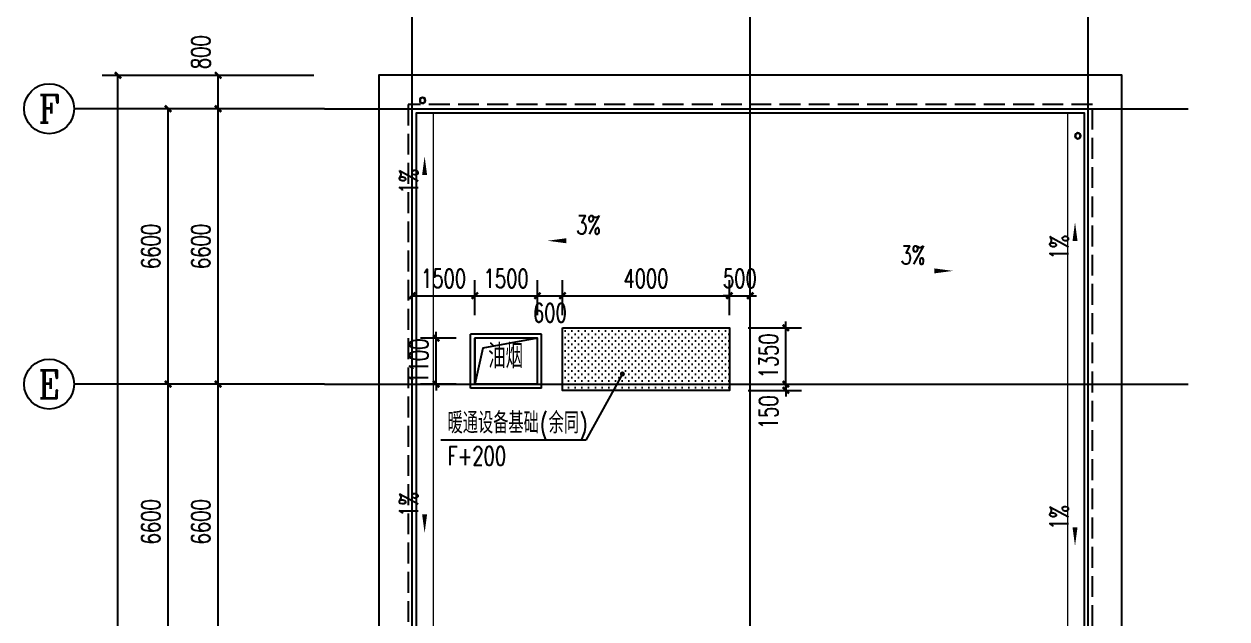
# Model space of a CAD drawing. Extents: x 1738711 to 2346805, y 1189731 to 2516152.
# Drawn here: x 1912792 to 1941613, y 1805897 to 1820154 of the extents above; entities that cross this region are included whole.
import ezdxf
from ezdxf.enums import TextEntityAlignment as Align

# ---------------------------------------------------------------- set-up
doc = ezdxf.new("R2010")
doc.units = 0
doc.header["$LTSCALE"] = 1000
doc.header["$MEASUREMENT"] = 0
doc.linetypes.add('DASH', pattern=[0.35, 0.25, -0.1])
doc.linetypes.add('复件 140224通州运河二期售楼部条件图_t3$0$X-ME SHAFT SH$0$X-B2$0$WATER_LINE', pattern=[0])
doc.layers.add('_0', color=7, linetype='Continuous', lineweight=25)
doc.layers.add('屋面水线', color=6, linetype='Continuous', lineweight=15)
for name, color, linetype in [('AR-TEXT', 7, 'Continuous'), ('AXIS', 3, 'Continuous'), ('AXIS_TEXT', 7, 'Continuous'), ('DIM_LEAD', 3, 'Continuous'), ('DIM_SYMB', 3, 'Continuous'), ('DOTE', 1, 'Continuous'), ('PUB_DIM', 3, 'Continuous'), ('PUB_HATCH', 8, 'Continuous'), ('PUB_TEXT', 7, 'Continuous'), ('WALL', 40, 'Continuous'), ('YS', 6, 'Continuous'), ('看线', 8, 'Continuous')]:
    doc.layers.add(name, color=color, linetype=linetype)
doc.styles.add('_TCH_AXIS', font='COMPLEX', dxfattribs={"bigfont": 'GBCBIG'})
doc.styles.add('_TCH_DIM', font='SIMPLEX', dxfattribs={"bigfont": 'GBCBIG'})
doc.styles.add('_TCH_DIM_T3', font='SIMPLEX', dxfattribs={"width": 0.705882, "bigfont": 'GBCBIG'})
doc.styles.add('COMPLEX', font='COMPLEX')
doc.styles.get("Standard").update_dxf_attribs({"font": 'gbenor.shx', "bigfont": 'gbcbig.shx'})
doc.dimstyles.new('_TCH_ARCH&&150', dxfattribs={"dimtxt": 446.25, "dimasz": 150, "dimexe": 375, "dimexo": 450, "dimgap": 189.375, "dimtad": 1, "dimdec": 0, "dimzin": 0, "dimdsep": 46, "dimtxsty": '_TCH_DIM_T3', "dimblk": 'ARCHTICK', "dimcen": 0.09, "dimclrt": 7, "dimazin": 2, "dimtfac": 1, "dimtdec": 0, "dimtix": 1, "dimtmove": 2, "dimatfit": 3, "dimfxl": 1, "dimtolj": 1, "dimtzin": 0, "dimarcsym": 0})

# ---------------------------------------------------------------- blocks, each defined once
blk = doc.blocks.new('A$C68B42598')
at = {"layer": 'YS'}
for radius in [70, 60]:
    blk.add_circle((70, 70), radius, dxfattribs=at)
blk = doc.blocks.new('hreahreahearher')
at = {"layer": 'YS', "xscale": -1, "rotation": 180}
for p in [(1922272, 1719295), (1937972, 1718445), (1938472, 1705645)]:
    blk.add_blockref('A$C68B42598', p, dxfattribs=at)
at = {"layer": 'YS'}
for p in [(1922272, 1705305), (1922272, 1692105), (1938472, 1686205)]:
    blk.add_blockref('A$C68B42598', p, dxfattribs=at)
blk = doc.blocks.new('_ArchTick')
at = {"color": 0, "linetype": 'ByBlock', "const_width": 0.4}
blk.add_lwpolyline([(-0.5, -0.5), (0.5, 0.5)], dxfattribs=at)
blk = doc.blocks.new('*D1963')
at = {"layer": 'Defpoints', "color": 0, "transparency": 16777216}
for p in [(1929692, 1811525), (1931044, 1811525), (1929692, 1811375)]:
    blk.add_point(p, dxfattribs=at)
at = {"layer": 'PUB_DIM', "color": 0, "lineweight": -2, "transparency": 16777216}
for p, q in [((1930142, 1811525), (1931419, 1811525)), ((1931044, 1811525), (1931044, 1811675)), ((1931044, 1811375), (1931044, 1811525)), ((1930142, 1811375), (1931419, 1811375)), ((1931044, 1811375), (1931044, 1811225))]:
    blk.add_line(p, q, dxfattribs=at)
at = {"layer": 'PUB_DIM', "color": 0, "lineweight": -2, "transparency": 16777216, "xscale": 150, "yscale": 150, "zscale": 150}
for p, rotation in [((1931044, 1811525), 270), ((1931044, 1811375), 90)]:
    blk.add_blockref('_ArchTick', p, dxfattribs=dict(at, rotation=rotation))
at = {"layer": 'PUB_DIM', "color": 7, "transparency": 16777216, "insert": (1930631, 1810850), "char_height": 446.2, "attachment_point": 5, "rotation": 90, "style": '_TCH_DIM_T3'}
blk.add_mtext('\\A1;150', dxfattribs=at)
blk = doc.blocks.new('*D1964')
at = {"layer": 'Defpoints', "color": 0, "transparency": 16777216}
for p in [(1929692, 1812875), (1931044, 1812875), (1929692, 1811525)]:
    blk.add_point(p, dxfattribs=at)
at = {"layer": 'PUB_DIM', "color": 0, "lineweight": -2, "transparency": 16777216}
for p, q in [((1930142, 1812875), (1931419, 1812875)), ((1931044, 1812875), (1931044, 1813025)), ((1931044, 1811525), (1931044, 1812875)), ((1930142, 1811525), (1931419, 1811525)), ((1931044, 1811525), (1931044, 1811375))]:
    blk.add_line(p, q, dxfattribs=at)
at = {"layer": 'PUB_DIM', "color": 0, "lineweight": -2, "transparency": 16777216, "xscale": 150, "yscale": 150, "zscale": 150}
for p, rotation in [((1931044, 1812875), 270), ((1931044, 1811525), 90)]:
    blk.add_blockref('_ArchTick', p, dxfattribs=dict(at, rotation=rotation))
at = {"layer": 'PUB_DIM', "color": 7, "transparency": 16777216, "insert": (1930631, 1812200), "char_height": 446.2, "attachment_point": 5, "rotation": 90, "style": '_TCH_DIM_T3'}
blk.add_mtext('\\A1;1350', dxfattribs=at)
blk = doc.blocks.new('*D1965')
at = {"layer": 'Defpoints', "color": 0, "transparency": 16777216}
for p in [(1922665, 1812625), (1923592, 1812625), (1923592, 1811525)]:
    blk.add_point(p, dxfattribs=at)
at = {"layer": 'PUB_DIM', "color": 0, "lineweight": -2, "transparency": 16777216}
for p, q in [((1923142, 1812625), (1922290, 1812625)), ((1922665, 1812625), (1922665, 1812775)), ((1922665, 1811525), (1922665, 1812625)), ((1923142, 1811525), (1922290, 1811525)), ((1922665, 1811525), (1922665, 1811375))]:
    blk.add_line(p, q, dxfattribs=at)
at = {"layer": 'PUB_DIM', "color": 0, "lineweight": -2, "transparency": 16777216, "xscale": 150, "yscale": 150, "zscale": 150}
for p, rotation in [((1922665, 1812625), 270), ((1922665, 1811525), 90)]:
    blk.add_blockref('_ArchTick', p, dxfattribs=dict(at, rotation=rotation))
at = {"layer": 'PUB_DIM', "color": 7, "transparency": 16777216, "insert": (1922253, 1812075), "char_height": 446.2, "attachment_point": 5, "rotation": 90, "style": '_TCH_DIM_T3'}
blk.add_mtext('\\A1;1100', dxfattribs=at)
blk = doc.blocks.new('*D1966')
at = {"layer": 'Defpoints', "color": 0, "transparency": 16777216}
for p in [(1923592, 1813644), (1922092, 1812725), (1923592, 1812725)]:
    blk.add_point(p, dxfattribs=at)
at = {"layer": 'PUB_DIM', "color": 0, "lineweight": -2, "transparency": 16777216}
for p, q in [((1922092, 1813175), (1922092, 1814019)), ((1923592, 1813175), (1923592, 1814019)), ((1922092, 1813644), (1923592, 1813644))]:
    blk.add_line(p, q, dxfattribs=at)
at = {"layer": 'PUB_DIM', "color": 0, "lineweight": -2, "transparency": 16777216, "xscale": 150, "yscale": 150, "zscale": 150, "rotation": 180}
blk.add_blockref('_ArchTick', (1922092, 1813644), dxfattribs=at)
at = {"layer": 'PUB_DIM', "color": 0, "lineweight": -2, "transparency": 16777216, "xscale": 150, "yscale": 150, "zscale": 150}
blk.add_blockref('_ArchTick', (1923592, 1813644), dxfattribs=at)
at = {"layer": 'PUB_DIM', "color": 7, "transparency": 16777216, "insert": (1922842, 1814057), "char_height": 446.2, "attachment_point": 5, "style": '_TCH_DIM_T3'}
blk.add_mtext('\\A1;1500', dxfattribs=at)
blk = doc.blocks.new('*D1967')
at = {"layer": 'Defpoints', "color": 0, "transparency": 16777216}
for p in [(1925092, 1813644), (1923592, 1812725), (1925092, 1812725)]:
    blk.add_point(p, dxfattribs=at)
at = {"layer": 'PUB_DIM', "color": 0, "lineweight": -2, "transparency": 16777216}
for p, q in [((1923592, 1813175), (1923592, 1814019)), ((1925092, 1813175), (1925092, 1814019)), ((1923592, 1813644), (1925092, 1813644))]:
    blk.add_line(p, q, dxfattribs=at)
at = {"layer": 'PUB_DIM', "color": 0, "lineweight": -2, "transparency": 16777216, "xscale": 150, "yscale": 150, "zscale": 150, "rotation": 180}
blk.add_blockref('_ArchTick', (1923592, 1813644), dxfattribs=at)
at = {"layer": 'PUB_DIM', "color": 0, "lineweight": -2, "transparency": 16777216, "xscale": 150, "yscale": 150, "zscale": 150}
blk.add_blockref('_ArchTick', (1925092, 1813644), dxfattribs=at)
at = {"layer": 'PUB_DIM', "color": 7, "transparency": 16777216, "insert": (1924342, 1814057), "char_height": 446.2, "attachment_point": 5, "style": '_TCH_DIM_T3'}
blk.add_mtext('\\A1;1500', dxfattribs=at)
blk = doc.blocks.new('*D1968')
at = {"layer": 'Defpoints', "color": 0, "transparency": 16777216}
for p in [(1925692, 1813644), (1925092, 1812725), (1925692, 1812725)]:
    blk.add_point(p, dxfattribs=at)
at = {"layer": 'PUB_DIM', "color": 0, "lineweight": -2, "transparency": 16777216}
for p, q in [((1925092, 1813175), (1925092, 1814019)), ((1925692, 1813175), (1925692, 1814019)), ((1925092, 1813644), (1925692, 1813644))]:
    blk.add_line(p, q, dxfattribs=at)
at = {"layer": 'PUB_DIM', "color": 0, "lineweight": -2, "transparency": 16777216, "xscale": 150, "yscale": 150, "zscale": 150, "rotation": 180}
blk.add_blockref('_ArchTick', (1925092, 1813644), dxfattribs=at)
at = {"layer": 'PUB_DIM', "color": 0, "lineweight": -2, "transparency": 16777216, "xscale": 150, "yscale": 150, "zscale": 150}
blk.add_blockref('_ArchTick', (1925692, 1813644), dxfattribs=at)
at = {"layer": 'PUB_DIM', "color": 7, "transparency": 16777216, "insert": (1925392, 1813232), "char_height": 446.2, "attachment_point": 5, "style": '_TCH_DIM_T3'}
blk.add_mtext('\\A1;600', dxfattribs=at)
blk = doc.blocks.new('*D1969')
at = {"layer": 'Defpoints', "color": 0, "transparency": 16777216}
for p in [(1929692, 1813644), (1925692, 1812725), (1929692, 1812725)]:
    blk.add_point(p, dxfattribs=at)
at = {"layer": 'PUB_DIM', "color": 0, "lineweight": -2, "transparency": 16777216}
for p, q in [((1925692, 1813175), (1925692, 1814019)), ((1929692, 1813175), (1929692, 1814019)), ((1925692, 1813644), (1929692, 1813644))]:
    blk.add_line(p, q, dxfattribs=at)
at = {"layer": 'PUB_DIM', "color": 0, "lineweight": -2, "transparency": 16777216, "xscale": 150, "yscale": 150, "zscale": 150, "rotation": 180}
blk.add_blockref('_ArchTick', (1925692, 1813644), dxfattribs=at)
at = {"layer": 'PUB_DIM', "color": 0, "lineweight": -2, "transparency": 16777216, "xscale": 150, "yscale": 150, "zscale": 150}
blk.add_blockref('_ArchTick', (1929692, 1813644), dxfattribs=at)
at = {"layer": 'PUB_DIM', "color": 7, "transparency": 16777216, "insert": (1927692, 1814057), "char_height": 446.2, "attachment_point": 5, "style": '_TCH_DIM_T3'}
blk.add_mtext('\\A1;4000', dxfattribs=at)
blk = doc.blocks.new('*D1970')
at = {"layer": 'Defpoints', "color": 0, "transparency": 16777216}
for p in [(1930192, 1813644), (1929692, 1812725), (1930192, 1812725)]:
    blk.add_point(p, dxfattribs=at)
at = {"layer": 'PUB_DIM', "color": 0, "lineweight": -2, "transparency": 16777216}
for p, q in [((1929692, 1813175), (1929692, 1814019)), ((1930192, 1813175), (1930192, 1814019)), ((1929692, 1813644), (1929542, 1813644)), ((1929692, 1813644), (1930192, 1813644)), ((1930192, 1813644), (1930342, 1813644))]:
    blk.add_line(p, q, dxfattribs=at)
at = {"layer": 'PUB_DIM', "color": 0, "lineweight": -2, "transparency": 16777216, "xscale": 150, "yscale": 150, "zscale": 150}
blk.add_blockref('_ArchTick', (1929692, 1813644), dxfattribs=at)
at = {"layer": 'PUB_DIM', "color": 0, "lineweight": -2, "transparency": 16777216, "xscale": 150, "yscale": 150, "zscale": 150, "rotation": 180}
blk.add_blockref('_ArchTick', (1930192, 1813644), dxfattribs=at)
at = {"layer": 'PUB_DIM', "color": 7, "transparency": 16777216, "insert": (1929942, 1814057), "char_height": 446.2, "attachment_point": 5, "style": '_TCH_DIM_T3'}
blk.add_mtext('\\A1;500', dxfattribs=at)
blk = doc.blocks.new('*D3331')
at = {"layer": 'Defpoints', "color": 0, "transparency": 16777216}
for p in [(1917442, 1811525), (1920184, 1811525), (1920184, 1804925)]:
    blk.add_point(p, dxfattribs=at)
at = {"layer": 'PUB_DIM', "color": 0, "lineweight": -2, "transparency": 16777216}
for p, q in [((1919734, 1811525), (1917067, 1811525)), ((1917442, 1804925), (1917442, 1811525)), ((1919734, 1804925), (1917067, 1804925))]:
    blk.add_line(p, q, dxfattribs=at)
at = {"layer": 'PUB_DIM', "color": 0, "lineweight": -2, "transparency": 16777216, "xscale": 150, "yscale": 150, "zscale": 150}
for p, rotation in [((1917442, 1811525), 90), ((1917442, 1804925), 270)]:
    blk.add_blockref('_ArchTick', p, dxfattribs=dict(at, rotation=rotation))
at = {"layer": 'PUB_DIM', "color": 7, "transparency": 16777216, "insert": (1917029, 1808225), "char_height": 446.2, "attachment_point": 5, "rotation": 90, "style": '_TCH_DIM_T3'}
blk.add_mtext('\\A1;6600', dxfattribs=at)
blk = doc.blocks.new('*D3332')
at = {"layer": 'Defpoints', "color": 0, "transparency": 16777216}
for p in [(1917442, 1818125), (1920184, 1818125), (1920184, 1811525)]:
    blk.add_point(p, dxfattribs=at)
at = {"layer": 'PUB_DIM', "color": 0, "lineweight": -2, "transparency": 16777216}
for p, q in [((1919734, 1818125), (1917067, 1818125)), ((1917442, 1811525), (1917442, 1818125)), ((1919734, 1811525), (1917067, 1811525))]:
    blk.add_line(p, q, dxfattribs=at)
at = {"layer": 'PUB_DIM', "color": 0, "lineweight": -2, "transparency": 16777216, "xscale": 150, "yscale": 150, "zscale": 150}
for p, rotation in [((1917442, 1818125), 90), ((1917442, 1811525), 270)]:
    blk.add_blockref('_ArchTick', p, dxfattribs=dict(at, rotation=rotation))
at = {"layer": 'PUB_DIM', "color": 7, "transparency": 16777216, "insert": (1917029, 1814825), "char_height": 446.2, "attachment_point": 5, "rotation": 90, "style": '_TCH_DIM_T3'}
blk.add_mtext('\\A1;6600', dxfattribs=at)
blk = doc.blocks.new('*D3333')
at = {"layer": 'Defpoints', "color": 0, "transparency": 16777216}
for p in [(1917442, 1818925), (1920184, 1818925), (1920184, 1818125)]:
    blk.add_point(p, dxfattribs=at)
at = {"layer": 'PUB_DIM', "color": 0, "lineweight": -2, "transparency": 16777216}
for p, q in [((1919734, 1818925), (1917067, 1818925)), ((1917442, 1818125), (1917442, 1818925)), ((1919734, 1818125), (1917067, 1818125))]:
    blk.add_line(p, q, dxfattribs=at)
at = {"layer": 'PUB_DIM', "color": 0, "lineweight": -2, "transparency": 16777216, "xscale": 150, "yscale": 150, "zscale": 150}
for p, rotation in [((1917442, 1818925), 90), ((1917442, 1818125), 270)]:
    blk.add_blockref('_ArchTick', p, dxfattribs=dict(at, rotation=rotation))
at = {"layer": 'PUB_DIM', "color": 7, "transparency": 16777216, "insert": (1917029, 1819480), "char_height": 446.2, "attachment_point": 5, "rotation": 90, "style": '_TCH_DIM_T3'}
blk.add_mtext('\\A1;800', dxfattribs=at)
blk = doc.blocks.new('*D3448')
at = {"layer": 'AXIS', "color": 0, "lineweight": -2, "transparency": 16777216}
for p, q in [((1919542, 1811525), (1915867, 1811525)), ((1916242, 1804925), (1916242, 1811525)), ((1919542, 1804925), (1915867, 1804925))]:
    blk.add_line(p, q, dxfattribs=at)
at = {"layer": 'Defpoints', "color": 0, "transparency": 16777216}
for p in [(1916242, 1811525), (1919992, 1811525), (1919992, 1804925)]:
    blk.add_point(p, dxfattribs=at)
at = {"layer": 'AXIS', "color": 0, "lineweight": -2, "transparency": 16777216, "xscale": 150, "yscale": 150, "zscale": 150}
for p, rotation in [((1916242, 1811525), 90), ((1916242, 1804925), 270)]:
    blk.add_blockref('_ArchTick', p, dxfattribs=dict(at, rotation=rotation))
at = {"layer": 'AXIS', "color": 7, "transparency": 16777216, "insert": (1915829, 1808225), "char_height": 446.2, "attachment_point": 5, "rotation": 90, "style": '_TCH_DIM_T3'}
blk.add_mtext('\\A1;6600', dxfattribs=at)
blk = doc.blocks.new('*D3449')
at = {"layer": 'AXIS', "color": 0, "lineweight": -2, "transparency": 16777216}
for p, q in [((1919542, 1818125), (1915867, 1818125)), ((1916242, 1811525), (1916242, 1818125)), ((1919542, 1811525), (1915867, 1811525))]:
    blk.add_line(p, q, dxfattribs=at)
at = {"layer": 'Defpoints', "color": 0, "transparency": 16777216}
for p in [(1916242, 1818125), (1919992, 1818125), (1919992, 1811525)]:
    blk.add_point(p, dxfattribs=at)
at = {"layer": 'AXIS', "color": 0, "lineweight": -2, "transparency": 16777216, "xscale": 150, "yscale": 150, "zscale": 150}
for p, rotation in [((1916242, 1818125), 90), ((1916242, 1811525), 270)]:
    blk.add_blockref('_ArchTick', p, dxfattribs=dict(at, rotation=rotation))
at = {"layer": 'AXIS', "color": 7, "transparency": 16777216, "insert": (1915829, 1814825), "char_height": 446.2, "attachment_point": 5, "rotation": 90, "style": '_TCH_DIM_T3'}
blk.add_mtext('\\A1;6600', dxfattribs=at)
blk = doc.blocks.new('*D3450')
at = {"layer": 'AXIS', "color": 0, "lineweight": -2, "transparency": 16777216}
for p, q in [((1919734, 1818925), (1914667, 1818925)), ((1915042, 1784325), (1915042, 1818925)), ((1919734, 1784325), (1914667, 1784325))]:
    blk.add_line(p, q, dxfattribs=at)
at = {"layer": 'Defpoints', "color": 0, "transparency": 16777216}
for p in [(1915042, 1818925), (1920184, 1818925), (1920184, 1784325)]:
    blk.add_point(p, dxfattribs=at)
at = {"layer": 'AXIS', "color": 0, "lineweight": -2, "transparency": 16777216, "xscale": 150, "yscale": 150, "zscale": 150}
for p, rotation in [((1915042, 1818925), 90), ((1915042, 1784325), 270)]:
    blk.add_blockref('_ArchTick', p, dxfattribs=dict(at, rotation=rotation))
at = {"layer": 'AXIS', "color": 7, "transparency": 16777216, "insert": (1914629, 1801625), "char_height": 446.2, "attachment_point": 5, "rotation": 90, "style": '_TCH_DIM_T3'}
blk.add_mtext('\\A1;34600', dxfattribs=at)
blk = doc.blocks.new('_AXISO')
blk.add_circle((0, 0), 0.5)
at = {"layer": 'AXIS_TEXT', "style": 'COMPLEX', "width": 1.041667}
blk.add_attdef('A', text='', height=0.56, dxfattribs=at).set_placement((-0.25, -0.28), (0.25, -0.28), align=Align.FIT)

msp = doc.modelspace()

# ---------------------------------------------------------------- hatches: boundary and pattern name
at = {"layer": 'PUB_HATCH'}
h = msp.add_hatch(dxfattribs=at)
h.set_pattern_fill('沙地', color=256, scale=80, style=0)
h.set_pattern_definition([(0, (80, 80), (80, 80), [0, -160])])
h.paths.add_polyline_path([(1925691.9, 1812875.4), (1929691.9, 1812875.4), (1929691.9, 1811375.4), (1925691.9, 1811375.4)])

# ---------------------------------------------------------------- linework, layer by layer
msp.add_lwpolyline([(1923591.9, 1811525.4), (1925091.9, 1811525.4), (1925091.9, 1812625.4), (1923591.9, 1812625.4)], close=True)
at = {"layer": 'AXIS'}
for p, q in [((1919991.9, 1818125.4), (1913991.9, 1818125.4)), ((1919991.9, 1811525.4), (1913991.9, 1811525.4))]:
    msp.add_line(p, q, dxfattribs=at)
at = {"layer": 'DIM_LEAD'}
for p, q in [((1927127.2, 1811767.6), (1926248.7, 1810184.8)), ((1927127.2, 1811767.6), (1926248.7, 1810184.8)), ((1926248.7, 1810184.8), (1922781.3, 1810184.8))]:
    msp.add_line(p, q, dxfattribs=at)
at = {"layer": 'DIM_LEAD', "const_width": 60}
msp.add_lwpolyline([(1927141.8, 1811793.9, 1), (1927112.7, 1811741.4, 1)], format="xyb", close=True, dxfattribs=at)
msp.add_lwpolyline([(1927141.8, 1811793.9, 1), (1927112.7, 1811741.4, 1)], format="xyb", close=True, dxfattribs=at)
at = {"layer": 'DIM_SYMB'}
for points in [[(1922389.3, 1815699.4, 0, 0, 0), (1922389.3, 1816985.4, 0, 120, 0), (1922389.3, 1816535.4, 0, 0, 0)], [(1937973.5, 1814120.2, 0, 0, 0), (1937973.5, 1815406.2, 0, 120, 0), (1937973.5, 1814956.2, 0, 0, 0)], [(1927278.2, 1814960.9, 0, 0, 0), (1925333.4, 1814960.9, 0, 120, 0), (1925783.4, 1814960.9, 0, 0, 0)], [(1933105.6, 1814238.6, 0, 0, 0), (1935050.3, 1814238.6, 0, 120, 0), (1934600.3, 1814238.6, 0, 0, 0)], [(1922389.3, 1809240.9, 0, 0, 0), (1922389.3, 1807954.9, 0, 120, 0), (1922389.3, 1808404.9, 0, 0, 0)], [(1937973.5, 1808930.6, 0, 0, 0), (1937973.5, 1807644.6, 0, 120, 0), (1937973.5, 1808094.6, 0, 0, 0)]]:
    msp.add_lwpolyline(points, format="xyseb", dxfattribs=at)
at = {"layer": 'DOTE'}
for p, q in [((1922091.9, 1782657.1), (1922091.9, 1820349.3)), ((1930191.9, 1782657.1), (1930191.9, 1820349.3)), ((1938291.9, 1782657.1), (1938291.9, 1820349.3)), ((1919991.9, 1818125.4), (1940687, 1818125.4)), ((1919991.9, 1811525.4), (1940687, 1811525.4))]:
    msp.add_line(p, q, dxfattribs=at)
at = {"layer": 'WALL'}
for p, q in [((1925191.9, 1812725.4), (1923491.9, 1812725.4)), ((1923491.9, 1811425.4), (1923491.9, 1812725.4)), ((1925091.9, 1812625.4), (1923591.9, 1812625.4)), ((1923591.9, 1811525.4), (1923591.9, 1812625.4)), ((1925091.9, 1811525.4), (1925091.9, 1812625.4)), ((1925191.9, 1811425.4), (1925191.9, 1812725.4)), ((1925091.9, 1811525.4), (1923591.9, 1811525.4)), ((1925191.9, 1811425.4), (1923491.9, 1811425.4))]:
    msp.add_line(p, q, dxfattribs=at)
at = {"layer": 'WALL', "linetype": '复件 140224通州运河二期售楼部条件图_t3$0$X-ME SHAFT SH$0$X-B2$0$WATER_LINE'}
msp.add_lwpolyline([(1939091.9, 1805025.4), (1939091.9, 1818925.4), (1921291.9, 1818925.4), (1921291.9, 1784325.4), (1939091.6, 1784325.4), (1939091.6, 1786525.4), (1942191.9, 1786525.4)], dxfattribs=at)
msp.add_lwpolyline([(1942041.9, 1786725.4), (1938891.6, 1786725.4), (1938891.6, 1785225.4), (1922191.9, 1785225.4), (1922191.9, 1818025.4), (1938191.9, 1818025.4), (1938191.9, 1804825.4), (1938891.6, 1804825.4), (1938891.6, 1803325.4), (1942041.9, 1803325.4), (1942041.9, 1786725.4)], close=True, dxfattribs=at)
at = {"layer": 'WALL'}
msp.add_lwpolyline([(1925691.9, 1812875.4), (1929691.9, 1812875.4), (1929691.9, 1811375.4), (1925691.9, 1811375.4)], close=True, dxfattribs=at)
at = {"layer": '屋面水线'}
for p, q in [((1930191.9, 1818025.4), (1930191.9, 1788725.4)), ((1937791.9, 1818025.4), (1937791.9, 1785225.4))]:
    msp.add_line(p, q, dxfattribs=at)
msp.add_lwpolyline([(1922591.9, 1818025.4), (1922591.9, 1785225.4)], dxfattribs=at)
at = {"layer": '看线', "linetype": 'DASH', "ltscale": 2}
msp.add_lwpolyline([(1942191.9, 1803525.4), (1939091.6, 1803525.4), (1939091.6, 1805025.4), (1938391.9, 1805025.4), (1938391.9, 1818225.4), (1921991.9, 1818225.4), (1921991.9, 1785025.4), (1939091.6, 1785025.4)], dxfattribs=at)
at = {"layer": '看线'}
msp.add_lwpolyline([(1925091.9, 1812625.4), (1923784.7, 1812388.4), (1923591.9, 1811525.4)], dxfattribs=at)

# ---------------------------------------------------------------- block references
at = {"layer": '_0'}
msp.add_blockref('hreahreahearher', (0, 99100), dxfattribs=at)
at = {"layer": 'AXIS'}
ref = msp.add_blockref('_AXISO', (1913391.9, 1818125.4), dxfattribs=dict(at, xscale=1200, yscale=1200, zscale=1200))
ref.add_attrib('A', 'F', dxfattribs={"layer": 'AXIS_TEXT', "ltscale": 0.5, "height": 668.2, "style": '_TCH_AXIS'}).set_placement((1913137.4, 1817791.3), (1913646.4, 1817791.3), align=Align.FIT)
ref = msp.add_blockref('_AXISO', (1913391.9, 1811525.4), dxfattribs=dict(at, xscale=1200, yscale=1200, zscale=1200))
ref.add_attrib('A', 'E', dxfattribs={"layer": 'AXIS_TEXT', "ltscale": 0.5, "height": 668.2, "style": '_TCH_AXIS'}).set_placement((1913137.4, 1811191.3), (1913646.4, 1811191.3), align=Align.FIT)

# ---------------------------------------------------------------- texts
at = {"layer": 'AR-TEXT'}
msp.add_text('油烟', height=578.72, dxfattribs=at).set_placement((1923913.3, 1811904.6))
at = {"layer": 'PUB_TEXT', "color": 7, "style": '_TCH_DIM', "width": 0.705882}
for p in [(1922231.8, 1816087.4), (1937816, 1814508.2), (1922231.8, 1808342.9), (1937816, 1808032.6)]:
    msp.add_text('1%%%', height=446.25, rotation=90, dxfattribs=at).set_placement(p)
for s, height, p in [('3%%%', 446.25, (1926020.8, 1815118.4)), ('3%%%', 446.25, (1933793, 1814396.1)), ('(', 446.2, (1925150.6, 1810342.3)), (')', 446.2, (1926097.8, 1810342.3)), ('F+200', 446.25, (1922938.8, 1809581.1))]:
    msp.add_text(s, height=height, dxfattribs=at).set_placement(p)
at = {"layer": 'PUB_TEXT', "color": 7, "style": '_TCH_DIM'}
for s, p in [('暖通设备基础', (1922938.8, 1810342.3)), ('余同', (1925360.6, 1810342.3))]:
    msp.add_text(s, height=506.38, dxfattribs=at).set_placement(p)

# ---------------------------------------------------------------- dimensions: what is measured, and where the dimension line sits
at = {"layer": 'AXIS'}
for p1, p2, distance, picture, middle in [((1920184.4, 1784325.4), (1920184.4, 1818925.4), 5142.5, '*D3450', (1914629.4, 1801625.4)), ((1919991.9, 1811525.4), (1919991.9, 1818125.4), 3750, '*D3449', (1915829.4, 1814825.4)), ((1919991.9, 1804925.4), (1919991.9, 1811525.4), 3750, '*D3448', (1915829.4, 1808225.4))]:
    dim = msp.add_aligned_dim(p1=p1, p2=p2, distance=distance, dimstyle='_TCH_ARCH&&150', dxfattribs=at)
    dim.commit()
    dim.dimension.update_dxf_attribs({"geometry": picture, "text_midpoint": middle})
at = {"layer": 'PUB_DIM'}
for base, p1, p2, angle, picture, middle in [((1917441.9, 1818925.4), (1920184.4, 1818125.4), (1920184.4, 1818925.4), 90, '*D3333', (1917029.4, 1819480.4)), ((1925691.9, 1813644.4), (1925091.9, 1812725.4), (1925691.9, 1812725.4), 0, '*D1968', (1925391.9, 1813231.9)), ((1931044, 1811525.4), (1929691.9, 1811375.4), (1929691.9, 1811525.4), 90, '*D1963', (1930631.5, 1810850.4))]:
    dim = msp.add_linear_dim(base=base, p1=p1, p2=p2, angle=angle, dimstyle='_TCH_ARCH&&150', dxfattribs=at)
    dim.commit()
    dim.dimension.update_dxf_attribs({"geometry": picture, "text_midpoint": middle, "dimtype": 129})
for p1, p2, distance, picture, middle in [((1920184.4, 1811525.4), (1920184.4, 1818125.4), 2742.5, '*D3332', (1917029.4, 1814825.4)), ((1922091.9, 1812725.4), (1923591.9, 1812725.4), 919, '*D1966', (1922841.9, 1814056.9)), ((1923591.9, 1812725.4), (1925091.9, 1812725.4), 919, '*D1967', (1924341.9, 1814056.9)), ((1925691.9, 1812725.4), (1929691.9, 1812725.4), 919, '*D1969', (1927691.9, 1814056.9)), ((1929691.9, 1812725.4), (1930191.9, 1812725.4), 919, '*D1970', (1929941.9, 1814056.9)), ((1929691.9, 1811525.4), (1929691.9, 1812875.4), -1352.1, '*D1964', (1930631.5, 1812200.4)), ((1923591.9, 1811525.4), (1923591.9, 1812625.4), 926.8, '*D1965', (1922252.6, 1812075.4)), ((1920184.4, 1804925.4), (1920184.4, 1811525.4), 2742.5, '*D3331', (1917029.4, 1808225.4))]:
    dim = msp.add_aligned_dim(p1=p1, p2=p2, distance=distance, dimstyle='_TCH_ARCH&&150', dxfattribs=at)
    dim.commit()
    dim.dimension.update_dxf_attribs({"geometry": picture, "text_midpoint": middle})

doc.saveas('drawing.dxf')
